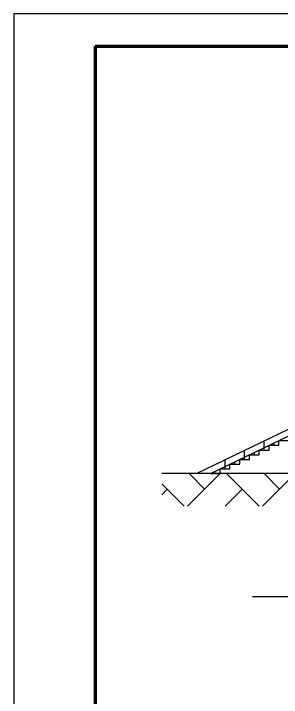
# Model space of a CAD drawing. Header units: millimetres. Extents: x -708 to 2021, y 59 to 1476.
# Drawn here: x 476 to 558, y 643.1 to 852.9 of the extents above; entities that cross this region are included whole.
import ezdxf

# ---------------------------------------------------------------- set-up
doc = ezdxf.new("R2010")
doc.units = ezdxf.units.MM
doc.linetypes.add('ACAD_ISO04W100', pattern=[30, 24, -3, 0, -3])

msp = doc.modelspace()

# ---------------------------------------------------------------- hatches: boundary and pattern name
h = msp.add_hatch()
h.set_pattern_fill('AR-HBONE', color=256, scale=0.08, style=0)
h.paths.add_polyline_path([(566.27508, 711.72002), (521.34427, 711.72002), (521.34427, 701.72002), (566.27508, 701.72002)])
h.paths.add_polyline_path([(1198.71874, 708.22002), (1102.27524, 708.22002), (1102.27524, 701.72002), (1198.71874, 701.72002)])
h.paths.add_polyline_path([(1170.63625, 711.22002), (1176.57402, 711.22002), (1173.60514, 708.22002), (1198.71874, 708.22002), (1198.71874, 711.72002), (1102.27524, 711.72002), (1102.27524, 708.22002), (1173.60514, 708.22002)])

# ---------------------------------------------------------------- linework, layer by layer
at = {"lineweight": 25}
for p, q in [((475.97465, 852.92281), (475.97465, 258.92281)), ((1316.97465, 852.92281), (475.97465, 852.92281))]:
    msp.add_line(p, q, dxfattribs=at)
at = {"lineweight": 100}
for q in [(500.97465, 268.92281), (1306.97465, 842.92281)]:
    msp.add_line((500.97465, 842.92281), q, dxfattribs=at)
for p, q in [((566.27507, 728.22002), (532.13714, 711.72002)), ((536.27508, 711.72002), (566.27508, 726.22002)), ((552.77508, 718.97002), (552.77508, 721.69502)), ((554.27508, 718.97002), (554.27508, 720.42002)), ((554.27508, 720.42002), (557.27508, 720.42002)), ((555.77508, 720.42002), (555.77508, 721.14502)), ((557.27508, 720.42002), (557.27508, 721.87002)), ((557.27508, 721.87002), (560.27508, 721.87002)), ((546.77508, 716.07002), (546.77508, 718.79502)), ((549.77508, 717.52002), (549.77508, 718.24502)), ((551.27508, 717.52002), (551.27508, 718.97002)), ((551.27508, 718.97002), (554.27508, 718.97002)), ((540.77508, 713.17002), (540.77508, 715.89502)), ((545.27508, 714.62002), (545.27508, 716.07002)), ((545.27508, 716.07002), (548.27508, 716.07002)), ((548.27508, 716.07002), (548.27508, 717.52002)), ((548.27508, 717.52002), (551.27508, 717.52002)), ((542.27508, 713.17002), (542.27508, 714.62002)), ((542.27508, 714.62002), (545.27508, 714.62002)), ((543.77508, 714.62002), (543.77508, 715.34502)), ((566.27508, 711.72002), (521.34427, 711.72002)), ((536.27508, 711.72002), (539.27508, 711.72002)), ((536.27508, 711.72002), (539.27508, 711.72002)), ((537.77508, 711.72002), (537.77508, 712.44502)), ((539.27508, 711.72002), (539.27508, 713.17002)), ((539.27508, 713.17002), (542.27508, 713.17002))]:
    msp.add_line(p, q)
at = {"linetype": 'ACAD_ISO04W100'}
msp.add_line((1104.8669, 673.87002), (549.16997, 673.87002), dxfattribs=at)

doc.saveas('drawing.dxf')
